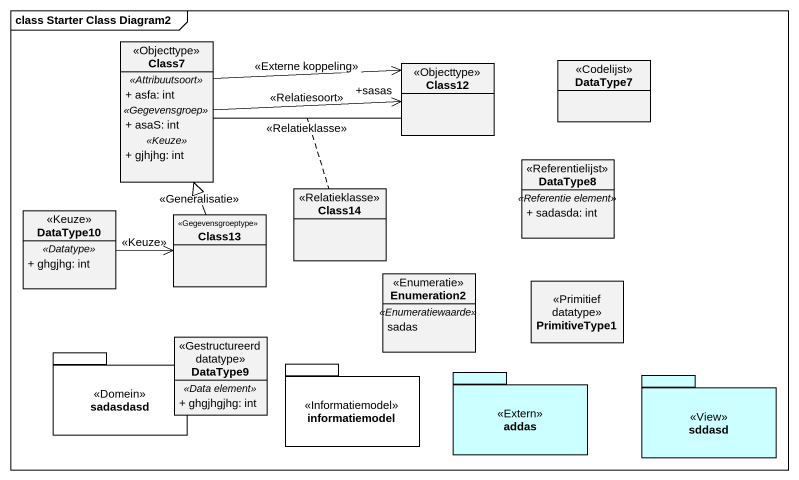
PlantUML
@startuml
mainframe class Starter Class Diagram2
hide circle
hide empty members
skinparam classAttributeIconSize 0
class Class7 <<Objecttype>> {
  .. <<Attribuutsoort>> ..
  + asfa: int
  .. <<Gegevensgroep>> ..
  + asaS: int
  .. <<Keuze>> ..
  + gjhjhg: int
}
class Class12 <<Objecttype>>
class DataType7 <<Codelijst>>
class DataType8 <<Referentielijst>> {
  .. <<Referentie element>> ..
  + sadasda: int
}
class DataType10 <<Keuze>> {
  .. <<Datatype>> ..
  + ghgjhg: int
}
class Class13 <<Gegevensgroeptype>>
class Class14 <<Relatieklasse>>
enum Enumeration2 <<Enumeratie>> {
  .. <<Enumeratiewaarde>> ..
  sadas
}
class PrimitiveType1 <<Primitief datatype>>
package sadasdasd <<Domein>> {
}
class DataType9 <<Gestructureerd datatype>> {
  .. <<Data element>> ..
  + ghgjhgjhg: int
}
package informatiemodel <<Informatiemodel>> {
}
package addas <<Extern>> #CCFFFF {
}
package sddasd <<View>> #CCFFFF {
}
Class7 -right-> "+sasas" Class12 : <<Relatiesoort>>
Class7 -right- Class12 : <<Relatieklasse>>
(Class7, Class12) .. Class14
Class7 -right-> Class12 : <<Externe koppeling>>
DataType10 -right-> Class13 : <<Keuze>>
Class13 -up-|> Class7 : <<Generalisatie>>
@enduml
